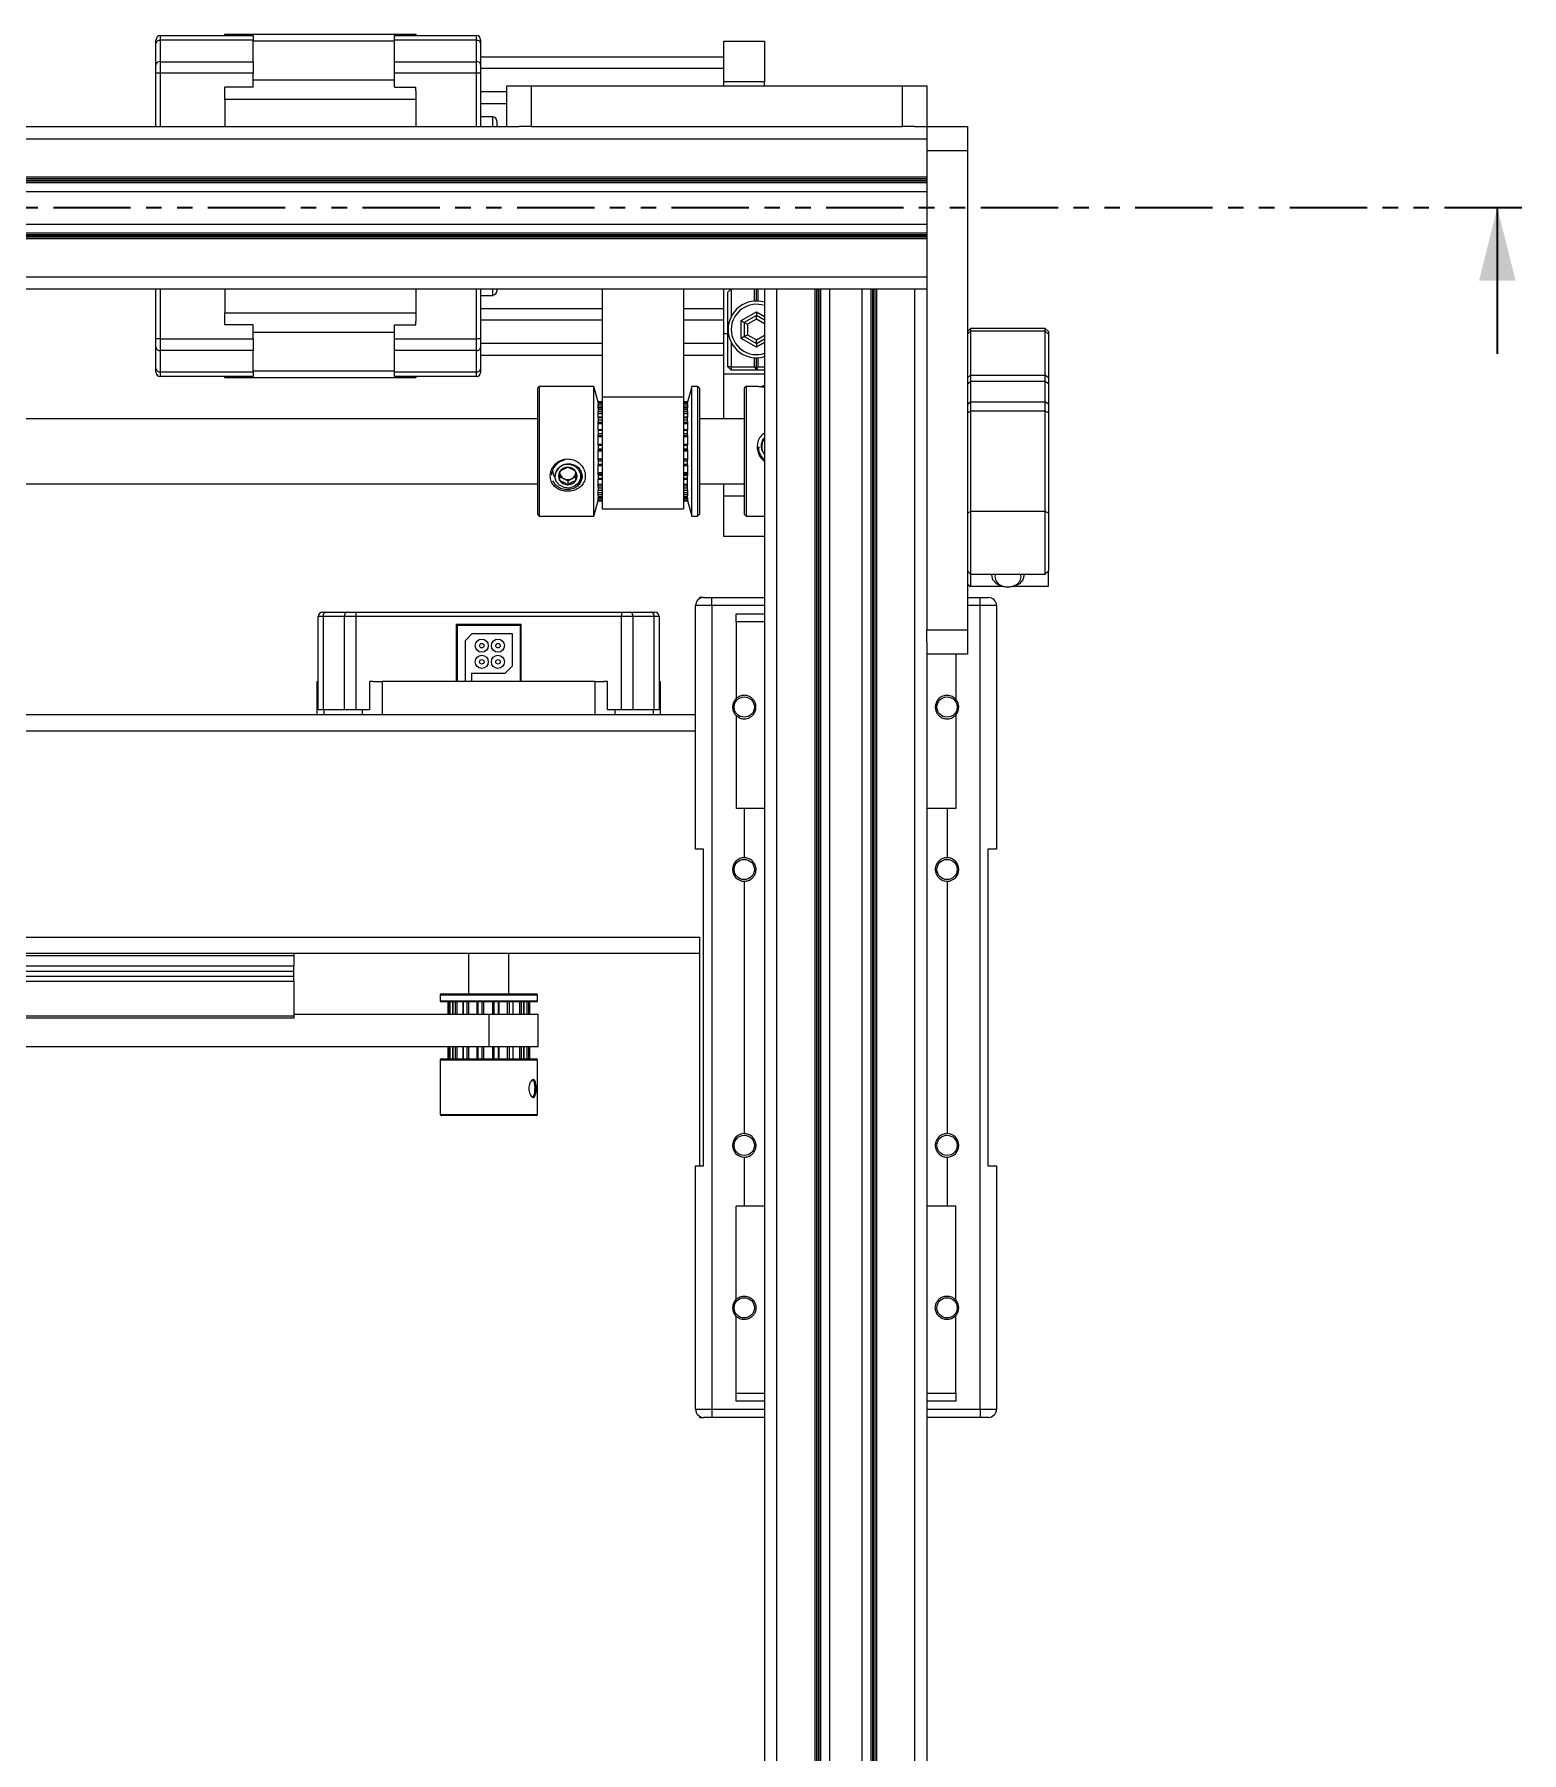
# Model space of a CAD drawing. Header units: millimetres. Extents: x -300 to 1184, y 5 to 1469.
# Drawn here: x 439.7 to 561.9, y 949.7 to 1090.8 of the extents above; entities that cross this region are included whole.
import ezdxf

# ---------------------------------------------------------------- set-up
doc = ezdxf.new("R2010")
doc.units = ezdxf.units.MM
doc.linetypes.add('PHANTOM', pattern=[12.7, 6.35, -1.27, 1.27, -1.27, 1.27, -1.27])

msp = doc.modelspace()

# ---------------------------------------------------------------- linework, layer by layer
at = {"color": 7, "linetype": 'Continuous', "lineweight": 25}
for p, q in [((455.39, 1090.85), (471.06, 1090.85)), ((455.39, 1090.75), (455.39, 1090.85)), ((471.06, 1090.85), (471.06, 1090.75)), ((449.72, 1090.12), (449.72, 1090.41)), ((449.72, 1088.37), (449.72, 1090.12)), ((450.06, 1090.75), (450.06, 1090.36)), ((450.06, 1090.75), (457.72, 1090.75)), ((450.06, 1090.36), (450.06, 1088.6)), ((457.72, 1090.36), (450.06, 1090.36)), ((457.72, 1090.75), (457.72, 1090.36)), ((457.72, 1088.6), (457.72, 1090.36)), ((469.32, 1090.75), (476.06, 1090.75)), ((469.32, 1090.36), (469.32, 1090.75)), ((476.06, 1090.36), (469.32, 1090.36)), ((469.32, 1088.6), (469.32, 1090.36)), ((476.06, 1090.36), (476.06, 1090.75)), ((476.06, 1088.6), (476.06, 1090.36)), ((476.39, 1090.41), (476.39, 1090.12)), ((476.39, 1090.12), (476.39, 1088.37)), ((496.39, 1090.28), (499.72, 1090.28)), ((496.39, 1086.94), (496.39, 1090.28)), ((499.72, 1090.28), (499.72, 1086.94)), ((449.72, 1087.66), (449.72, 1088.37)), ((450.06, 1088.6), (450.06, 1087.66)), ((450.06, 1088.6), (457.72, 1088.6)), ((457.72, 1088.6), (457.72, 1087.66)), ((469.32, 1088.6), (476.06, 1088.6)), ((469.32, 1087.66), (469.32, 1088.6)), ((476.06, 1087.66), (476.06, 1088.6)), ((476.39, 1089), (496.39, 1089)), ((476.39, 1088.37), (476.39, 1087.66)), ((476.39, 1088.08), (496.39, 1088.08)), ((450.06, 1087.66), (449.72, 1087.66)), ((449.72, 1083.28), (449.72, 1087.66)), ((457.72, 1087.66), (450.06, 1087.66)), ((457.72, 1086.51), (457.72, 1087.66)), ((476.06, 1087.66), (469.32, 1087.66)), ((469.32, 1086.51), (469.32, 1087.66)), ((476.39, 1087.66), (476.06, 1087.66)), ((476.39, 1087.66), (476.39, 1083.28)), ((499.72, 1086.94), (496.39, 1086.94)), ((496.39, 1086.61), (496.39, 1086.94)), ((499.72, 1086.61), (499.72, 1086.94)), ((457.72, 1086.51), (455.39, 1086.51)), ((455.39, 1086.22), (455.39, 1086.51)), ((455.39, 1085.5), (455.39, 1086.22)), ((471.06, 1085.5), (455.39, 1085.5)), ((455.39, 1085.5), (455.39, 1083.28)), ((469.32, 1086.51), (471.06, 1086.51)), ((471.06, 1086.22), (471.06, 1086.51)), ((471.06, 1086.22), (471.06, 1085.5)), ((471.06, 1085.5), (471.06, 1083.28)), ((476.39, 1086.15), (478.55, 1086.15)), ((478.55, 1083.28), (478.55, 1086.61)), ((478.55, 1086.61), (480.55, 1086.61)), ((480.55, 1086.61), (480.55, 1083.28)), ((480.55, 1086.61), (511.06, 1086.61)), ((511.06, 1083.28), (511.06, 1086.61)), ((511.06, 1086.61), (513.06, 1086.61)), ((513.06, 1086.61), (513.06, 1083.28)), ((476.39, 1085.16), (478.55, 1085.16)), ((477.39, 1084.08), (476.39, 1084.08)), ((242.56, 1083.28), (479.55, 1083.28)), ((477.72, 1083.75), (477.72, 1083.28)), ((480.55, 1083.28), (479.55, 1083.28)), ((480.55, 1083.28), (511.06, 1083.28)), ((512.06, 1083.28), (511.06, 1083.28)), ((512.06, 1083.28), (513.06, 1083.28)), ((513.06, 1083.28), (516.39, 1083.28)), ((513.06, 1083.28), (513.06, 1082.28)), ((516.39, 1083.28), (516.39, 1081.28)), ((209.06, 1082.28), (513.06, 1082.28)), ((513.06, 1082.28), (513.06, 1079.14)), ((513.06, 1081.28), (513.06, 1041.94)), ((516.39, 1081.28), (513.06, 1081.28)), ((516.39, 1081.28), (516.39, 1041.94)), ((209.06, 1079.14), (513.06, 1079.14)), ((209.06, 1079.01), (513.06, 1079.01)), ((209.06, 1078.88), (513.06, 1078.88)), ((209.06, 1078.81), (513.06, 1078.81)), ((209.06, 1078.68), (513.06, 1078.68)), ((209.06, 1077.95), (513.06, 1077.95)), ((209.06, 1075.27), (513.06, 1075.27)), ((209.06, 1074.54), (513.06, 1074.54)), ((209.06, 1074.41), (513.06, 1074.41)), ((209.06, 1074.34), (513.06, 1074.34)), ((209.06, 1074.21), (513.06, 1074.21)), ((209.06, 1074.08), (513.06, 1074.08)), ((513.06, 1074.08), (513.06, 1070.94)), ((209.06, 1070.94), (513.06, 1070.94)), ((222.39, 1069.94), (499.72, 1069.94)), ((449.72, 1065.83), (449.72, 1069.94)), ((455.39, 1069.94), (455.39, 1067.99)), ((471.06, 1069.94), (471.06, 1067.99)), ((476.39, 1069.94), (476.39, 1065.83)), ((477.72, 1069.94), (477.72, 1069.75)), ((486.39, 1069.94), (486.39, 1061.07)), ((493.06, 1069.94), (493.06, 1061.07)), ((496.39, 1066.28), (496.39, 1069.94)), ((496.99, 1069.94), (496.72, 1069.68)), ((496.72, 1063.54), (496.72, 1069.68)), ((496.99, 1069.94), (496.99, 1067.69)), ((498.9, 1068.94), (498.9, 1069.94)), ((499.06, 1068.94), (499.06, 1069.94)), ((499.21, 1068.94), (499.21, 1069.94)), ((499.72, 1069.94), (499.72, 825.28)), ((499.72, 1069.94), (500.72, 1069.94)), ((500.72, 1069.94), (500.72, 825.28)), ((500.72, 1069.94), (503.86, 1069.94)), ((503.86, 1069.94), (503.86, 825.28)), ((503.86, 1069.94), (503.99, 1069.94)), ((503.99, 1069.94), (503.99, 825.28)), ((503.99, 1069.94), (504.12, 1069.94)), ((504.12, 1069.94), (504.12, 825.28)), ((504.12, 1069.94), (504.19, 1069.94)), ((504.19, 1069.94), (504.19, 825.28)), ((504.19, 1069.94), (504.32, 1069.94)), ((504.32, 1069.94), (508.46, 1069.94)), ((504.32, 1069.94), (504.32, 825.28)), ((505.05, 1069.94), (505.05, 825.28)), ((507.73, 1069.94), (507.73, 825.28)), ((508.46, 1069.94), (508.46, 825.28)), ((508.46, 1069.94), (508.59, 1069.94)), ((508.59, 1069.94), (508.59, 825.28)), ((508.59, 1069.94), (508.66, 1069.94)), ((508.66, 1069.94), (508.66, 825.28)), ((508.66, 1069.94), (508.79, 1069.94)), ((508.79, 1069.94), (508.79, 825.28)), ((508.79, 1069.94), (508.92, 1069.94)), ((508.92, 1069.94), (508.92, 825.28)), ((508.92, 1069.94), (512.06, 1069.94)), ((512.06, 1069.94), (512.06, 825.28)), ((512.06, 1069.94), (513.06, 1069.94)), ((476.39, 1069.41), (477.39, 1069.41)), ((476.39, 1068.34), (486.39, 1068.34)), ((493.06, 1068.34), (496.39, 1068.34)), ((455.39, 1067.99), (471.06, 1067.99)), ((455.39, 1067.27), (455.39, 1067.99)), ((455.39, 1066.99), (455.39, 1067.27)), ((457.72, 1066.99), (455.39, 1066.99)), ((457.72, 1065.83), (457.72, 1066.99)), ((469.32, 1065.83), (469.32, 1066.99)), ((469.32, 1066.99), (471.06, 1066.99)), ((471.06, 1067.99), (471.06, 1067.27)), ((471.06, 1066.99), (471.06, 1067.27)), ((476.39, 1067.41), (486.39, 1067.41)), ((493.06, 1067.41), (496.39, 1067.41)), ((497.8, 1067.34), (499.06, 1068.06)), ((497.8, 1065.88), (497.8, 1067.34)), ((497.8, 1067.34), (498.06, 1067.19)), ((499.06, 1067.76), (498.06, 1067.19)), ((498.06, 1067.19), (498.06, 1066.03)), ((498.06, 1067.19), (498.32, 1067.04)), ((499.06, 1067.46), (498.32, 1067.04)), ((498.32, 1067.04), (498.32, 1066.18)), ((499.06, 1068.06), (499.72, 1067.68)), ((499.06, 1068.06), (499.06, 1067.76)), ((499.72, 1067.38), (499.06, 1067.76)), ((499.06, 1067.46), (499.06, 1067.76)), ((499.72, 1067.08), (499.06, 1067.46)), ((450.06, 1065.83), (449.72, 1065.83)), ((449.72, 1065.13), (449.72, 1065.83)), ((450.06, 1065.83), (457.72, 1065.83)), ((450.06, 1065.83), (450.06, 1064.89)), ((457.72, 1065.83), (457.72, 1064.89)), ((469.32, 1065.83), (476.06, 1065.83)), ((469.32, 1064.89), (469.32, 1065.83)), ((476.39, 1065.83), (476.06, 1065.83)), ((476.06, 1064.89), (476.06, 1065.83)), ((476.39, 1065.83), (476.39, 1065.13)), ((476.39, 1065.49), (486.39, 1065.49)), ((493.06, 1065.49), (496.39, 1065.49)), ((496.39, 1066.28), (496.72, 1066.28)), ((496.39, 1062.94), (496.39, 1066.28)), ((496.99, 1065.53), (496.99, 1063.54)), ((498.06, 1066.03), (497.8, 1065.88)), ((499.06, 1065.16), (497.8, 1065.88)), ((498.06, 1066.03), (498.32, 1066.18)), ((498.06, 1066.03), (499.06, 1065.46)), ((498.32, 1066.18), (499.06, 1065.76)), ((499.06, 1065.76), (499.72, 1066.14)), ((499.06, 1065.46), (499.72, 1065.84)), ((499.06, 1065.46), (499.06, 1065.76)), ((499.72, 1065.54), (499.06, 1065.16)), ((499.06, 1065.46), (499.06, 1065.16)), ((516.66, 1066.7), (516.39, 1066.43)), ((516.39, 1066.22), (516.66, 1066.47)), ((522.79, 1066.7), (516.66, 1066.7)), ((516.66, 1066.7), (516.66, 1066.47)), ((516.66, 1066.47), (516.66, 1062.87)), ((522.79, 1066.47), (516.66, 1066.47)), ((523.06, 1066.43), (522.79, 1066.7)), ((522.79, 1066.47), (522.79, 1066.7)), ((522.79, 1062.87), (522.79, 1066.47)), ((523.06, 1066.22), (522.79, 1066.47)), ((523.06, 1066.43), (523.06, 1066.22)), ((523.06, 1066.22), (523.06, 1062.63)), ((449.72, 1063.37), (449.72, 1065.13)), ((457.72, 1064.89), (450.06, 1064.89)), ((450.06, 1064.89), (450.06, 1063.14)), ((457.72, 1063.14), (457.72, 1064.89)), ((476.06, 1064.89), (469.32, 1064.89)), ((469.32, 1063.14), (469.32, 1064.89)), ((476.06, 1063.14), (476.06, 1064.89)), ((476.39, 1065.13), (476.39, 1063.37)), ((476.39, 1064.49), (486.39, 1064.49)), ((493.06, 1064.49), (496.39, 1064.49)), ((498.9, 1063.54), (498.9, 1064.28)), ((499.06, 1063.28), (499.06, 1064.28)), ((499.21, 1063.54), (499.21, 1064.28)), ((449.72, 1063.08), (449.72, 1063.37)), ((450.06, 1063.14), (457.72, 1063.14)), ((450.06, 1063.14), (450.06, 1062.75)), ((457.72, 1062.75), (450.06, 1062.75)), ((455.39, 1062.65), (455.39, 1062.75)), ((471.06, 1062.65), (455.39, 1062.65)), ((457.72, 1063.14), (457.72, 1062.75)), ((469.32, 1063.14), (476.06, 1063.14)), ((469.32, 1062.75), (469.32, 1063.14)), ((476.06, 1062.75), (469.32, 1062.75)), ((471.06, 1062.75), (471.06, 1062.65)), ((476.06, 1062.75), (476.06, 1063.14)), ((476.39, 1063.37), (476.39, 1063.08)), ((499.72, 1062.94), (496.39, 1062.94)), ((496.39, 1059.28), (496.39, 1062.94)), ((496.72, 1063.54), (496.99, 1063.28)), ((496.99, 1063.54), (496.72, 1063.54)), ((496.99, 1063.54), (496.99, 1063.28)), ((496.99, 1063.54), (498.9, 1063.54)), ((499.06, 1063.28), (496.99, 1063.28)), ((498.9, 1063.54), (499.06, 1063.28)), ((499.06, 1063.28), (499.21, 1063.54)), ((499.72, 1063.28), (499.06, 1063.28)), ((499.21, 1063.54), (499.72, 1063.54)), ((516.39, 1062.63), (516.66, 1062.87)), ((516.66, 1062.87), (516.66, 1062.35)), ((516.66, 1062.87), (522.79, 1062.87)), ((522.79, 1062.35), (522.79, 1062.87)), ((523.06, 1062.63), (522.79, 1062.87)), ((523.06, 1062.63), (523.06, 1062.15)), ((481.22, 1061.94), (481.06, 1061.78)), ((481.06, 1061.78), (481.06, 1061.39)), ((481.06, 1061.39), (481.06, 1051.44)), ((485.71, 1061.94), (481.22, 1061.94)), ((481.22, 1061.94), (481.22, 1051.28)), ((486.06, 1060.65), (485.71, 1061.94)), ((485.71, 1051.28), (485.71, 1061.94)), ((493.74, 1061.94), (493.39, 1060.65)), ((494.22, 1061.94), (493.74, 1061.94)), ((493.74, 1051.28), (493.74, 1061.94)), ((494.39, 1061.78), (494.22, 1061.94)), ((494.22, 1061.94), (494.22, 1051.28)), ((494.39, 1061.78), (494.39, 1051.44)), ((498.22, 1061.94), (498.06, 1061.78)), ((498.06, 1061.78), (498.06, 1051.44)), ((499.17, 1061.94), (498.22, 1061.94)), ((498.22, 1061.94), (498.22, 1051.29)), ((516.39, 1062.15), (516.66, 1062.35)), ((516.66, 1062.35), (516.66, 1060.67)), ((522.79, 1062.35), (516.66, 1062.35)), ((522.79, 1060.67), (522.79, 1062.35)), ((523.06, 1062.15), (522.79, 1062.35)), ((523.06, 1062.15), (523.06, 1060.47)), ((486.39, 1060.68), (486.06, 1060.68)), ((486.06, 1060.68), (486.06, 1060.65)), ((486.06, 1060.61), (486.06, 1060.65)), ((486.39, 1060.61), (486.06, 1060.61)), ((486.06, 1060.61), (486.06, 1060.6)), ((486.06, 1060.6), (486.06, 1060.54)), ((486.06, 1060.54), (486.06, 1060.49)), ((486.06, 1060.17), (486.06, 1060.49)), ((486.39, 1060.17), (486.06, 1060.17)), ((486.06, 1060.16), (486.06, 1060.17)), ((486.06, 1060.16), (486.06, 1060.01)), ((486.06, 1060.01), (486.06, 1059.94)), ((486.06, 1059.4), (486.06, 1059.94)), ((486.39, 1061.07), (486.39, 1051.87)), ((486.39, 1061.07), (493.06, 1061.07)), ((493.06, 1061.07), (493.06, 1051.87)), ((493.39, 1060.68), (493.06, 1060.68)), ((493.39, 1060.61), (493.06, 1060.61)), ((493.39, 1060.17), (493.06, 1060.17)), ((493.39, 1060.65), (493.39, 1060.68)), ((493.39, 1060.65), (493.39, 1060.61)), ((493.39, 1060.6), (493.39, 1060.61)), ((493.39, 1060.54), (493.39, 1060.6)), ((493.39, 1060.49), (493.39, 1060.54)), ((493.39, 1060.49), (493.39, 1060.17)), ((493.39, 1060.16), (493.39, 1060.17)), ((493.39, 1060.01), (493.39, 1060.16)), ((493.39, 1059.94), (493.39, 1060.01)), ((493.39, 1059.94), (493.39, 1059.4)), ((516.39, 1060.47), (516.66, 1060.67)), ((516.39, 1059.76), (516.66, 1059.9)), ((516.66, 1060.67), (516.66, 1059.9)), ((516.66, 1060.67), (522.79, 1060.67)), ((516.66, 1059.9), (516.66, 1051.67)), ((522.79, 1059.9), (516.66, 1059.9)), ((522.79, 1059.9), (522.79, 1060.67)), ((523.06, 1060.47), (522.79, 1060.67)), ((522.79, 1051.67), (522.79, 1059.9)), ((523.06, 1059.76), (522.79, 1059.9)), ((523.06, 1060.47), (523.06, 1059.76)), ((481.06, 1059.28), (224.06, 1059.28)), ((486.39, 1059.4), (486.06, 1059.4)), ((486.06, 1059.4), (486.06, 1059.36)), ((486.06, 1059.36), (486.06, 1059.15)), ((486.06, 1059.15), (486.06, 1059.07)), ((486.06, 1058.35), (486.06, 1059.07)), ((493.39, 1059.4), (493.06, 1059.4)), ((493.39, 1059.36), (493.39, 1059.4)), ((493.39, 1059.15), (493.39, 1059.36)), ((493.39, 1059.07), (493.39, 1059.15)), ((493.39, 1059.07), (493.39, 1058.35)), ((498.06, 1059.28), (494.39, 1059.28)), ((523.06, 1059.76), (523.06, 1051.52)), ((486.39, 1058.36), (486.06, 1058.36)), ((486.06, 1058.35), (486.06, 1058.3)), ((486.06, 1058.3), (486.06, 1058.04)), ((486.06, 1058.04), (486.06, 1057.96)), ((486.06, 1057.14), (486.06, 1057.96)), ((486.39, 1057.16), (486.06, 1057.16)), ((486.06, 1057.14), (486.06, 1057.07)), ((486.06, 1057.07), (486.06, 1056.79)), ((493.39, 1058.36), (493.06, 1058.36)), ((493.39, 1057.16), (493.06, 1057.16)), ((493.39, 1058.3), (493.39, 1058.35)), ((493.39, 1058.04), (493.39, 1058.3)), ((493.39, 1057.96), (493.39, 1058.04)), ((493.39, 1057.96), (493.39, 1057.14)), ((493.39, 1057.07), (493.39, 1057.14)), ((493.39, 1056.79), (493.39, 1057.07)), ((486.06, 1056.79), (486.06, 1056.72)), ((486.06, 1055.88), (486.06, 1056.72)), ((486.06, 1055.88), (486.06, 1055.8)), ((486.06, 1055.8), (486.06, 1055.53)), ((493.39, 1056.72), (493.39, 1056.79)), ((493.39, 1056.72), (493.39, 1055.88)), ((493.39, 1055.8), (493.39, 1055.88)), ((493.39, 1055.53), (493.39, 1055.8)), ((499.53, 1056.66), (499.68, 1056.42)), ((499.68, 1056.42), (499.72, 1056.36)), ((482.55, 1054.78), (482.49, 1054.52)), ((482.89, 1054.53), (483.22, 1054.36)), ((483.26, 1055.52), (483.01, 1055.38)), ((483.22, 1054.36), (483.56, 1054.18)), ((483.56, 1054.18), (483.89, 1054.36)), ((483.56, 1054.18), (483.56, 1053.86)), ((483.89, 1054.36), (484.22, 1054.53)), ((484.67, 1054.7), (484.61, 1054.37)), ((486.06, 1055.53), (486.06, 1055.46)), ((486.06, 1054.68), (486.06, 1055.46)), ((486.06, 1055.45), (486.39, 1055.45)), ((486.06, 1054.68), (486.06, 1054.61)), ((486.06, 1054.61), (486.06, 1054.37)), ((486.06, 1054.37), (486.06, 1054.32)), ((486.06, 1054.32), (486.39, 1054.32)), ((486.06, 1053.68), (486.06, 1054.32)), ((493.06, 1055.45), (493.39, 1055.45)), ((493.06, 1054.32), (493.39, 1054.32)), ((493.39, 1055.46), (493.39, 1055.53)), ((493.39, 1055.46), (493.39, 1054.68)), ((493.39, 1054.68), (493.39, 1054.61)), ((493.39, 1054.37), (493.39, 1054.61)), ((493.39, 1054.32), (493.39, 1054.37)), ((493.39, 1053.68), (493.39, 1054.32)), ((224.06, 1053.94), (481.06, 1053.94)), ((486.06, 1053.68), (486.06, 1053.61)), ((486.06, 1053.61), (486.06, 1053.42)), ((486.06, 1053.42), (486.06, 1053.4)), ((486.06, 1053.4), (486.39, 1053.4)), ((486.06, 1052.96), (486.06, 1053.4)), ((486.06, 1052.96), (486.06, 1052.9)), ((486.06, 1052.9), (486.06, 1052.8)), ((486.06, 1052.6), (486.06, 1052.8)), ((486.06, 1052.8), (486.06, 1052.79)), ((486.06, 1052.79), (486.39, 1052.79)), ((493.06, 1053.4), (493.39, 1053.4)), ((493.06, 1052.79), (493.39, 1052.79)), ((493.39, 1053.61), (493.39, 1053.68)), ((493.39, 1053.42), (493.39, 1053.61)), ((493.39, 1053.4), (493.39, 1053.42)), ((493.39, 1053.4), (493.39, 1052.96)), ((493.39, 1052.9), (493.39, 1052.96)), ((493.39, 1052.8), (493.39, 1052.9)), ((493.39, 1052.8), (493.39, 1052.6)), ((493.39, 1052.79), (493.39, 1052.8)), ((494.39, 1053.94), (498.06, 1053.94)), ((496.39, 1052.94), (496.39, 1053.94)), ((496.39, 1052.94), (498.06, 1052.94)), ((496.39, 1049.61), (496.39, 1052.94)), ((481.06, 1051.44), (481.22, 1051.28)), ((485.71, 1051.28), (486.06, 1052.57)), ((486.06, 1052.6), (486.06, 1052.56)), ((486.06, 1052.56), (486.06, 1052.54)), ((486.06, 1052.54), (486.39, 1052.54)), ((486.06, 1052.54), (486.06, 1052.54)), ((486.39, 1051.87), (493.06, 1051.87)), ((493.06, 1052.54), (493.39, 1052.54)), ((493.39, 1052.56), (493.39, 1052.6)), ((493.39, 1052.57), (493.74, 1051.28)), ((493.39, 1052.54), (493.39, 1052.56)), ((493.39, 1052.54), (493.39, 1052.54)), ((494.22, 1051.28), (494.39, 1051.44)), ((498.06, 1051.44), (498.22, 1051.28)), ((516.39, 1051.52), (516.66, 1051.67)), ((522.79, 1051.67), (516.66, 1051.67)), ((516.66, 1051.67), (516.66, 1046.52)), ((523.06, 1051.52), (522.79, 1051.67)), ((522.79, 1046.52), (522.79, 1051.67)), ((523.06, 1051.52), (523.06, 1046.79)), ((481.22, 1051.28), (485.71, 1051.28)), ((493.74, 1051.28), (494.22, 1051.28)), ((498.22, 1051.29), (498.22, 1051.28)), ((498.22, 1051.28), (499.72, 1051.28)), ((499.72, 1049.61), (496.39, 1049.61)), ((516.39, 1046.79), (516.66, 1046.52)), ((516.39, 1045.7), (516.66, 1045.54)), ((516.39, 1045.7), (516.66, 1045.5)), ((516.66, 1046.52), (522.79, 1046.52)), ((516.66, 1046.52), (516.66, 1045.54)), ((518.39, 1046.52), (518.39, 1046.46)), ((521.06, 1046.46), (521.06, 1046.52)), ((522.79, 1046.52), (523.06, 1046.79)), ((523.06, 1045.54), (523.06, 1046.79)), ((494.39, 1044.6), (494.39, 1044.51)), ((494.72, 1044.6), (494.39, 1044.6)), ((494.72, 1044.6), (495.39, 1044.6)), ((495.39, 1043.93), (495.39, 1044.6)), ((495.39, 1044.6), (499.72, 1044.6)), ((516.39, 1044.6), (517.45, 1044.6)), ((516.66, 1045.54), (519.12, 1045.54)), ((516.66, 1045.5), (516.66, 1045.54)), ((519.23, 1045.5), (516.66, 1045.5)), ((517.45, 1043.93), (517.45, 1044.6)), ((517.45, 1044.6), (518.12, 1044.6)), ((522.79, 1045.5), (520.22, 1045.5)), ((520.33, 1045.54), (523.06, 1045.54)), ((522.79, 1045.5), (523.06, 1045.54)), ((463.45, 1043.05), (463.06, 1043.05)), ((463.06, 1035.38), (463.06, 1043.05)), ((463.39, 1043.38), (463.68, 1043.38)), ((465.2, 1043.05), (463.45, 1043.05)), ((463.45, 1043.05), (463.45, 1035.38)), ((463.68, 1043.38), (465.44, 1043.38)), ((466.14, 1043.05), (465.2, 1043.05)), ((465.2, 1035.38), (465.2, 1043.05)), ((465.44, 1043.38), (466.14, 1043.38)), ((466.14, 1043.38), (487.97, 1043.38)), ((466.14, 1043.38), (466.14, 1043.05)), ((466.14, 1043.05), (466.14, 1035.38)), ((487.97, 1043.05), (466.14, 1043.05)), ((487.97, 1043.38), (487.97, 1043.05)), ((487.97, 1043.38), (488.68, 1043.38)), ((487.97, 1035.38), (487.97, 1043.05)), ((488.91, 1043.05), (487.97, 1043.05)), ((488.68, 1043.38), (490.43, 1043.38)), ((488.91, 1043.05), (488.91, 1035.38)), ((490.67, 1043.05), (488.91, 1043.05)), ((490.43, 1043.38), (490.72, 1043.38)), ((490.67, 1035.38), (490.67, 1043.05)), ((491.06, 1043.05), (490.67, 1043.05)), ((491.06, 1043.05), (491.06, 1035.38)), ((495.39, 1043.93), (494.06, 1043.93)), ((494.06, 1023.93), (494.06, 1043.93)), ((495.39, 1043.93), (495.39, 977.93)), ((497.39, 1043.26), (499.72, 1043.26)), ((517.45, 977.93), (517.45, 1043.93)), ((518.79, 1043.93), (517.45, 1043.93)), ((518.79, 1043.93), (518.79, 1023.93)), ((474.39, 1042.38), (474.39, 1037.71)), ((479.72, 1042.38), (474.39, 1042.38)), ((474.46, 1042.29), (474.46, 1037.71)), ((479.65, 1042.29), (474.46, 1042.29)), ((475.13, 1041.05), (475.71, 1041.63)), ((475.71, 1041.63), (478.98, 1041.63)), ((478.98, 1041.63), (478.98, 1038.96)), ((479.65, 1042.29), (479.65, 1037.71)), ((479.72, 1037.71), (479.72, 1042.38)), ((497.39, 1042.6), (497.39, 1036.3)), ((513.06, 1041.94), (516.39, 1041.94)), ((513.06, 1040.94), (513.06, 1041.94)), ((516.39, 1041.94), (516.39, 1039.94)), ((475.13, 1041.05), (475.13, 1037.71)), ((513.06, 1040.94), (513.06, 825.28)), ((478.98, 1038.96), (478.4, 1038.38)), ((516.39, 1039.94), (513.06, 1039.94)), ((515.45, 1039.94), (515.45, 1036.23)), ((462.96, 1034.98), (462.96, 1037.71)), ((462.96, 1037.71), (463.06, 1037.71)), ((467.58, 1037.71), (467.3, 1037.71)), ((467.3, 1035.38), (467.3, 1037.71)), ((467.58, 1037.71), (468.3, 1037.71)), ((474.46, 1037.71), (468.3, 1037.71)), ((475.13, 1037.71), (474.46, 1037.71)), ((475.66, 1037.71), (475.13, 1037.71)), ((475.66, 1038.38), (475.66, 1037.71)), ((475.66, 1038.38), (478.4, 1038.38)), ((479.65, 1037.71), (475.66, 1037.71)), ((485.81, 1037.71), (479.65, 1037.71)), ((485.81, 1037.71), (486.53, 1037.71)), ((486.82, 1037.71), (486.53, 1037.71)), ((486.82, 1035.38), (486.82, 1037.71)), ((491.06, 1037.71), (491.16, 1037.71)), ((491.16, 1037.71), (491.16, 1034.98)), ((228.12, 1034.98), (494.06, 1034.98)), ((463.45, 1035.38), (463.06, 1035.38)), ((465.2, 1035.38), (463.45, 1035.38)), ((466.14, 1035.38), (465.2, 1035.38)), ((467.3, 1035.38), (466.14, 1035.38)), ((487.97, 1035.38), (486.82, 1035.38)), ((488.91, 1035.38), (487.97, 1035.38)), ((490.67, 1035.38), (488.91, 1035.38)), ((491.06, 1035.38), (490.67, 1035.38)), ((497.39, 1034.9), (497.39, 1027.26)), ((515.45, 1034.96), (515.45, 1027.26)), ((499.72, 1027.26), (497.39, 1027.26)), ((498.06, 1027.26), (498.06, 1023.23)), ((515.45, 1027.26), (513.06, 1027.26)), ((514.72, 1027.26), (514.72, 1023.23)), ((494.72, 1023.93), (494.06, 1023.93)), ((494.72, 997.93), (494.72, 1023.93)), ((518.79, 1023.93), (518.06, 1023.93)), ((518.06, 1023.93), (518.06, 997.93)), ((498.06, 1021.3), (498.06, 1000.56)), ((514.72, 1021.3), (514.72, 1000.56)), ((227.72, 1016.71), (494.39, 1016.71)), ((494.39, 1016.71), (494.39, 997.93)), ((366.97, 1015.38), (494.39, 1015.38)), ((461.06, 1015.18), (366.97, 1015.18)), ((461.06, 1015.38), (461.06, 1015.18)), ((461.06, 1015.18), (461.06, 1014.35)), ((475.39, 1015.38), (475.39, 1012.05)), ((478.72, 1012.05), (478.72, 1015.38)), ((366.97, 1014.35), (461.06, 1014.35)), ((366.97, 1013.91), (461.06, 1013.91)), ((366.97, 1013.51), (461.06, 1013.51)), ((461.06, 1013.91), (461.06, 1014.35)), ((461.06, 1013.51), (461.06, 1013.91)), ((461.06, 1013.08), (461.06, 1013.51)), ((366.97, 1013.08), (461.06, 1013.08)), ((461.06, 1013.08), (461.06, 1010.25)), ((473.06, 1011.95), (473.06, 1011.48)), ((473.16, 1012.05), (475.5, 1012.05)), ((475.5, 1012.05), (480.96, 1012.05)), ((481.06, 1011.48), (481.06, 1011.95)), ((475.5, 1011.38), (473.16, 1011.38)), ((473.69, 1011.38), (473.69, 1010.38)), ((474.09, 1011.38), (474.09, 1010.38)), ((474.94, 1011.38), (474.94, 1010.38)), ((480.96, 1011.38), (475.5, 1011.38)), ((476.08, 1011.38), (476.08, 1010.38)), ((477.37, 1011.38), (477.37, 1010.38)), ((477.91, 1010.38), (477.91, 1011.38)), ((479.08, 1010.38), (479.08, 1011.38)), ((479.96, 1010.38), (479.96, 1011.38)), ((480.41, 1010.38), (480.41, 1011.38)), ((480.43, 1010.38), (480.43, 1011.38)), ((375.54, 1010.25), (461.06, 1010.25)), ((461.06, 1010.05), (375.54, 1010.05)), ((461.06, 1010.38), (477.06, 1010.38)), ((461.06, 1010.25), (461.06, 1010.05)), ((477.06, 1010.38), (477.06, 1007.71)), ((477.06, 1010.38), (481.12, 1010.38)), ((481.12, 1007.71), (481.12, 1010.38)), ((375.54, 1007.71), (477.06, 1007.71)), ((473.69, 1007.71), (473.69, 1006.71)), ((474.09, 1007.71), (474.09, 1006.71)), ((474.94, 1007.71), (474.94, 1006.71)), ((476.08, 1007.71), (476.08, 1006.71)), ((477.06, 1007.71), (481.12, 1007.71)), ((477.37, 1007.71), (477.37, 1006.71)), ((477.91, 1006.71), (477.91, 1007.71)), ((479.08, 1006.71), (479.08, 1007.71)), ((479.96, 1006.71), (479.96, 1007.71)), ((480.41, 1006.71), (480.41, 1007.71)), ((480.43, 1006.71), (480.43, 1007.71)), ((473.06, 1006.61), (473.06, 1002.15)), ((473.16, 1006.71), (480.96, 1006.71)), ((481.06, 1002.15), (481.06, 1006.61)), ((480.96, 1002.05), (473.16, 1002.05)), ((494.06, 977.93), (494.06, 997.93)), ((494.06, 997.93), (494.72, 997.93)), ((498.06, 998.63), (498.06, 994.6)), ((514.72, 998.63), (514.72, 994.6)), ((518.06, 997.93), (518.79, 997.93)), ((518.79, 997.93), (518.79, 977.93)), ((497.39, 986.96), (497.39, 994.6)), ((499.72, 994.6), (497.39, 994.6)), ((515.45, 994.6), (513.06, 994.6)), ((515.45, 986.9), (515.45, 994.6)), ((497.39, 979.26), (497.39, 985.56)), ((515.45, 979.26), (515.45, 985.63)), ((499.72, 978.6), (497.39, 978.6)), ((515.45, 978.6), (513.06, 978.6)), ((494.06, 977.93), (495.39, 977.93)), ((494.39, 977.35), (494.39, 977.26)), ((494.39, 977.26), (494.72, 977.26)), ((495.39, 977.26), (494.72, 977.26)), ((495.39, 977.93), (495.39, 977.26)), ((499.72, 977.26), (495.39, 977.26)), ((517.45, 977.26), (513.06, 977.26)), ((517.45, 977.93), (518.79, 977.93)), ((517.45, 977.93), (517.45, 977.26)), ((518.12, 977.26), (517.45, 977.26))]:
    msp.add_line(p, q, dxfattribs=at)
at = {"color": 8, "linetype": 'Continuous', "lineweight": 25}
for p, q in [((469.32, 1090.3), (457.72, 1090.3)), ((450.06, 1087.66), (450.06, 1083.28)), ((457.72, 1087.12), (469.32, 1087.12)), ((476.06, 1083.28), (476.06, 1087.66)), ((477.39, 1083.28), (477.39, 1084.08)), ((450.06, 1069.94), (450.06, 1065.83)), ((476.06, 1065.83), (476.06, 1069.94)), ((477.39, 1069.41), (477.39, 1069.94)), ((469.32, 1066.37), (457.72, 1066.37)), ((457.72, 1063.2), (469.32, 1063.2)), ((486.39, 1060.6), (486.06, 1060.6)), ((486.39, 1060.54), (486.06, 1060.54)), ((486.06, 1060.42), (486.39, 1060.42)), ((486.06, 1060.25), (486.39, 1060.25)), ((486.39, 1060.16), (486.06, 1060.16)), ((486.39, 1060.01), (486.06, 1060.01)), ((486.06, 1059.88), (486.39, 1059.88)), ((493.39, 1060.6), (493.06, 1060.6)), ((493.39, 1060.54), (493.06, 1060.54)), ((493.06, 1060.42), (493.39, 1060.42)), ((493.06, 1060.25), (493.39, 1060.25)), ((493.39, 1060.16), (493.06, 1060.16)), ((493.39, 1060.01), (493.06, 1060.01)), ((493.06, 1059.88), (493.39, 1059.88)), ((486.06, 1059.72), (486.39, 1059.72)), ((486.39, 1059.36), (486.06, 1059.36)), ((486.39, 1059.15), (486.06, 1059.15)), ((486.06, 1059.01), (486.39, 1059.01)), ((486.06, 1058.88), (486.39, 1058.88)), ((493.06, 1059.72), (493.39, 1059.72)), ((493.39, 1059.36), (493.06, 1059.36)), ((493.39, 1059.15), (493.06, 1059.15)), ((493.06, 1059.01), (493.39, 1059.01)), ((493.06, 1058.88), (493.39, 1058.88)), ((486.39, 1058.3), (486.06, 1058.3)), ((486.39, 1058.04), (486.06, 1058.04)), ((486.06, 1057.91), (486.39, 1057.91)), ((486.06, 1057.83), (486.39, 1057.83)), ((486.06, 1057.17), (486.39, 1057.17)), ((486.39, 1057.07), (486.06, 1057.07)), ((493.39, 1058.3), (493.06, 1058.3)), ((493.39, 1058.04), (493.06, 1058.04)), ((493.06, 1057.91), (493.39, 1057.91)), ((493.06, 1057.83), (493.39, 1057.83)), ((493.06, 1057.17), (493.39, 1057.17)), ((493.39, 1057.07), (493.06, 1057.07)), ((486.39, 1056.79), (486.06, 1056.79)), ((486.06, 1056.69), (486.39, 1056.69)), ((486.06, 1056.65), (486.39, 1056.65)), ((486.06, 1055.98), (486.39, 1055.98)), ((486.39, 1055.92), (486.06, 1055.92)), ((486.39, 1055.8), (486.06, 1055.8)), ((493.39, 1056.79), (493.06, 1056.79)), ((493.06, 1056.69), (493.39, 1056.69)), ((493.06, 1056.65), (493.39, 1056.65)), ((493.06, 1055.98), (493.39, 1055.98)), ((493.39, 1055.92), (493.06, 1055.92)), ((493.39, 1055.8), (493.06, 1055.8)), ((486.39, 1055.53), (486.06, 1055.53)), ((486.06, 1054.85), (486.39, 1054.85)), ((486.39, 1054.74), (486.06, 1054.74)), ((486.39, 1054.61), (486.06, 1054.61)), ((486.39, 1054.37), (486.06, 1054.37)), ((493.39, 1055.53), (493.06, 1055.53)), ((493.06, 1054.85), (493.39, 1054.85)), ((493.39, 1054.74), (493.06, 1054.74)), ((493.39, 1054.61), (493.06, 1054.61)), ((493.39, 1054.37), (493.06, 1054.37)), ((486.39, 1053.89), (486.06, 1053.89)), ((486.39, 1053.75), (486.06, 1053.75)), ((486.06, 1053.61), (486.39, 1053.61)), ((486.06, 1053.42), (486.39, 1053.42)), ((486.39, 1053.2), (486.06, 1053.2)), ((486.39, 1053.03), (486.06, 1053.03)), ((486.06, 1052.9), (486.39, 1052.9)), ((486.06, 1052.8), (486.39, 1052.8)), ((493.39, 1053.89), (493.06, 1053.89)), ((493.39, 1053.75), (493.06, 1053.75)), ((493.06, 1053.61), (493.39, 1053.61)), ((493.06, 1053.42), (493.39, 1053.42)), ((493.39, 1053.2), (493.06, 1053.2)), ((493.39, 1053.03), (493.06, 1053.03)), ((493.06, 1052.9), (493.39, 1052.9)), ((493.06, 1052.8), (493.39, 1052.8)), ((486.39, 1052.67), (486.06, 1052.67)), ((486.06, 1052.56), (486.39, 1052.56)), ((486.06, 1052.54), (486.39, 1052.54)), ((493.39, 1052.67), (493.06, 1052.67)), ((493.06, 1052.56), (493.39, 1052.56)), ((493.06, 1052.54), (493.39, 1052.54)), ((499.72, 1043.93), (495.39, 1043.93)), ((517.45, 1043.93), (516.39, 1043.93)), ((499.72, 1042.6), (497.39, 1042.6)), ((468.3, 1037.71), (468.3, 1034.98)), ((485.81, 1034.98), (485.81, 1037.71)), ((463.51, 1035.38), (463.51, 1034.98)), ((466.68, 1034.98), (466.68, 1035.38)), ((487.43, 1035.38), (487.43, 1034.98)), ((490.61, 1034.98), (490.61, 1035.38)), ((228.12, 1033.64), (494.06, 1033.64)), ((475.45, 1011.95), (473.06, 1011.95)), ((481.06, 1011.95), (475.45, 1011.95)), ((473.06, 1011.48), (475.45, 1011.48)), ((473.69, 1011.38), (473.69, 1010.38)), ((473.75, 1011.38), (473.75, 1010.38)), ((473.88, 1011.38), (473.88, 1010.38)), ((474.11, 1011.38), (474.11, 1010.38)), ((474.3, 1011.38), (474.3, 1010.38)), ((474.45, 1011.38), (474.45, 1010.38)), ((474.97, 1011.38), (474.97, 1010.38)), ((475.26, 1011.38), (475.26, 1010.38)), ((475.41, 1011.38), (475.41, 1010.38)), ((475.45, 1011.48), (481.06, 1011.48)), ((476.16, 1011.38), (476.16, 1010.38)), ((476.5, 1011.38), (476.5, 1010.38)), ((476.62, 1011.38), (476.62, 1010.38)), ((477.48, 1011.38), (477.48, 1010.38)), ((477.83, 1011.38), (477.83, 1010.38)), ((478.59, 1011.38), (478.59, 1010.38)), ((478.74, 1011.38), (478.74, 1010.38)), ((479.03, 1011.38), (479.03, 1010.38)), ((479.59, 1011.38), (479.59, 1010.38)), ((479.74, 1011.38), (479.74, 1010.38)), ((479.94, 1011.38), (479.94, 1010.38)), ((480.2, 1011.38), (480.2, 1010.38)), ((480.33, 1011.38), (480.33, 1010.38)), ((480.41, 1011.38), (480.41, 1010.38)), ((473.69, 1007.71), (473.69, 1006.71)), ((473.75, 1007.71), (473.75, 1006.71)), ((473.88, 1007.71), (473.88, 1006.71)), ((474.11, 1007.71), (474.11, 1006.71)), ((474.3, 1007.71), (474.3, 1006.71)), ((474.45, 1007.71), (474.45, 1006.71)), ((474.97, 1007.71), (474.97, 1006.71)), ((475.26, 1007.71), (475.26, 1006.71)), ((475.41, 1007.71), (475.41, 1006.71)), ((476.16, 1007.71), (476.16, 1006.71)), ((476.5, 1007.71), (476.5, 1006.71)), ((476.62, 1007.71), (476.62, 1006.71)), ((477.48, 1007.71), (477.48, 1006.71)), ((477.83, 1007.71), (477.83, 1006.71)), ((478.59, 1007.71), (478.59, 1006.71)), ((478.74, 1007.71), (478.74, 1006.71)), ((479.03, 1007.71), (479.03, 1006.71)), ((479.59, 1007.71), (479.59, 1006.71)), ((479.74, 1007.71), (479.74, 1006.71)), ((479.94, 1007.71), (479.94, 1006.71)), ((480.2, 1007.71), (480.2, 1006.71)), ((480.33, 1007.71), (480.33, 1006.71)), ((480.41, 1007.71), (480.41, 1006.71)), ((481.06, 1006.61), (473.06, 1006.61)), ((473.06, 1002.15), (481.06, 1002.15)), ((497.39, 979.26), (499.72, 979.26)), ((513.06, 979.26), (515.45, 979.26)), ((495.39, 977.93), (499.72, 977.93)), ((513.06, 977.93), (517.45, 977.93))]:
    msp.add_line(p, q, dxfattribs=at)
at = {"color": 7, "linetype": 'PHANTOM', "lineweight": 35}
msp.add_line((561.94, 1076.61), (393.05, 1076.61), dxfattribs=at)
at = {"color": 7, "linetype": 'Continuous', "lineweight": 35}
msp.add_line((559.94, 1064.61), (559.94, 1076.61), dxfattribs=at)
at = {"color": 7, "linetype": 'Continuous', "lineweight": 25, "flags": 128}
for points in [[(499.72, 1061.98), (499.61, 1061.97), (499.5, 1061.94)], [(483.26, 1055.52), (483.69, 1055.55), (484.1, 1055.42), (484.42, 1055.15), (484.6, 1054.78), (484.6, 1054.37), (484.43, 1054), (484.11, 1053.73), (483.7, 1053.59), (483.26, 1053.62), (482.88, 1053.81), (482.61, 1054.13), (482.49, 1054.52)], [(483.34, 1051.28), (483.77, 1051.28), (483.77, 1051.28)], [(521.05, 1046.52), (521.06, 1046.46), (520.96, 1046.06), (520.67, 1045.73), (520.23, 1045.5), (519.72, 1045.42), (519.21, 1045.5), (518.78, 1045.73), (518.49, 1046.06), (518.39, 1046.46), (518.39, 1046.52)], [(518.69, 1046.52), (518.65, 1046.29), (518.73, 1045.97), (518.96, 1045.7), (519.31, 1045.52), (519.72, 1045.46), (520.13, 1045.52), (520.48, 1045.7), (520.72, 1045.97), (520.8, 1046.29), (520.75, 1046.52)]]:
    msp.add_lwpolyline(points, dxfattribs=at)
at = {"color": 7, "linetype": 'Continuous', "lineweight": 25}
for centre, radius in [((476.49, 1040.64), 0.538), ((476.49, 1040.64), 0.186), ((477.82, 1040.64), 0.538), ((477.82, 1040.64), 0.186), ((476.49, 1039.31), 0.538), ((476.49, 1039.31), 0.186), ((477.82, 1039.31), 0.538), ((477.82, 1039.31), 0.186), ((498.06, 1035.6), 0.833), ((514.72, 1035.6), 0.833), ((498.06, 1022.26), 0.833), ((514.72, 1022.26), 0.833), ((498.06, 999.6), 0.833), ((514.72, 999.6), 0.833), ((498.06, 986.26), 0.833), ((514.72, 986.26), 0.833)]:
    msp.add_circle(centre, radius, dxfattribs=at)
for centre, radius, start, end in [((450.06, 1090.41), 0.333, 90, 180), ((450.02, 1090.06), 0.298, 81.9529, 168.5798), ((476.06, 1090.41), 0.333, 0, 90), ((476.1, 1090.06), 0.298, 11.4218, 98.0455), ((450.02, 1088.31), 0.298, 81.9416, 168.582), ((476.1, 1088.31), 0.298, 11.4196, 98.0568), ((477.39, 1083.75), 0.333, 0, 90), ((477.39, 1069.75), 0.333, 270, 0), ((499.06, 1066.61), 2.33, 73.3985, 180), ((499.06, 1066.61), 2.33, 180, 286.6015), ((450.02, 1065.18), 0.298, 191.4251, 278.0421), ((476.1, 1065.18), 0.298, 261.9595, 348.5733), ((450.02, 1063.43), 0.298, 191.418, 278.0584), ((450.06, 1063.08), 0.333, 180, 270), ((476.1, 1063.43), 0.298, 261.9432, 348.5804), ((476.06, 1063.08), 0.333, 270, 0), ((500.55, 1056.96), 1.06, 141.3019, 196.4459), ((483.37, 1054.64), 1.15, 156.937, 179.9471), ((483.48, 1054.54), 0.958, 119.3617, 166.0061), ((483.45, 1054.57), 0.666, 147.7197, 212.2803), ((483.55, 1054.5), 0.783, 89.2221, 146.9509), ((483.5, 1054.9), 0.61, 180.9331, 243.0493), ((483.55, 1054.64), 0.783, 213.0527, 270.7743), ((483.56, 1054.99), 0.713, 242.1379, 297.8621), ((483.57, 1054.5), 0.783, 33.0491, 90.7779), ((483.57, 1054.64), 0.783, 269.2257, 326.9473), ((483.61, 1054.9), 0.61, 296.9507, 359.0669), ((483.66, 1054.57), 0.666, 327.7197, 32.2803), ((494.72, 1043.93), 0.667, 90, 180), ((518.12, 1043.93), 0.667, 0, 90), ((463.39, 1043.05), 0.333, 90, 180), ((463.74, 1043.09), 0.298, 101.4287, 188.0464), ((465.49, 1043.09), 0.298, 101.4252, 188.0453), ((488.62, 1043.09), 0.298, 351.9512, 78.5738), ((490.37, 1043.09), 0.298, 351.9547, 78.5748), ((490.72, 1043.05), 0.333, 0, 90), ((498.06, 1035.6), 0.967, 133.6028, 226.3972), ((514.72, 1035.6), 0.967, 319.0983, 40.9017), ((498.06, 1022.26), 0.967, 90, 270), ((514.72, 1022.26), 0.967, 270, 90), ((473.16, 1011.95), 0.1, 90, 180), ((480.96, 1011.95), 0.1, 0, 90), ((473.16, 1011.48), 0.1, 180, 270), ((480.96, 1011.48), 0.1, 270, 0), ((473.16, 1006.61), 0.1, 90, 180), ((480.96, 1006.61), 0.1, 0, 90), ((473.16, 1002.15), 0.1, 180, 270), ((480.96, 1002.15), 0.1, 270, 0), ((498.06, 999.6), 0.967, 90, 270), ((514.72, 999.6), 0.967, 270, 90), ((498.06, 986.26), 0.967, 133.6028, 226.3972), ((514.72, 986.26), 0.967, 319.0983, 40.9017), ((494.72, 977.93), 0.667, 180, 270), ((518.12, 977.93), 0.667, 270, 0)]:
    msp.add_arc(centre, radius, start, end, dxfattribs=at)
at = {"color": 8, "linetype": 'Continuous', "lineweight": 25}
for start, end in [(71.1809, 180), (180, 288.8191)]:
    msp.add_arc((499.06, 1066.61), 2.07, start, end, dxfattribs=at)
at = {"color": 7, "linetype": 'Continuous', "lineweight": 25}
for points, knots in [([(499.17, 1061.94), (499.18, 1061.94), (499.2, 1061.95), (499.38, 1061.92), (499.61, 1061.89), (499.72, 1061.88)], [0, 0, 0, 0, 0.096511, 0.561004, 1, 1, 1, 1]), ([(499.72, 1058.12), (499.6, 1058.02), (499.36, 1057.82), (499.15, 1057.4), (499.13, 1057.1), (499.11, 1056.96)], [0, 0, 0, 0, 0.344521, 0.696253, 1, 1, 1, 1]), ([(499.53, 1056.66), (499.5, 1056.78), (499.45, 1057.01), (499.52, 1057.37), (499.62, 1057.61), (499.72, 1057.7), (499.72, 1057.71)], [0, 0, 0, 0, 0.317197, 0.63623, 0.971734, 1, 1, 1, 1]), ([(482.11, 1054.57), (482.13, 1054.43), (482.16, 1054.15), (482.38, 1053.78), (482.73, 1053.5), (483.18, 1053.34), (483.67, 1053.3), (484.14, 1053.4), (484.56, 1053.62), (484.85, 1053.95), (485.01, 1054.36), (485, 1054.81), (484.84, 1055.25), (484.55, 1055.62), (484.14, 1055.88), (483.66, 1056), (483.17, 1055.95), (482.72, 1055.74), (482.37, 1055.4), (482.15, 1054.99), (482.13, 1054.71), (482.11, 1054.57)], [0, 0, 0, 0, 0.05042, 0.10248, 0.155244, 0.209124, 0.262769, 0.314982, 0.36781, 0.422842, 0.474287, 0.528607, 0.579983, 0.632026, 0.685421, 0.738949, 0.793413, 0.844063, 0.900535, 0.952855, 1, 1, 1, 1]), ([(483.26, 1055.85), (483.18, 1055.84), (482.95, 1055.79), (482.63, 1055.57), (482.41, 1055.3), (482.33, 1055.13), (482.32, 1055.09)], [0, 0, 0, 0, 0.193152, 0.541906, 0.890796, 1, 1, 1, 1]), ([(483.26, 1055.52), (483.37, 1055.54), (483.6, 1055.6), (483.97, 1055.55), (484.3, 1055.39), (484.56, 1055.14), (484.71, 1054.82), (484.75, 1054.46), (484.65, 1054.11), (484.43, 1053.8), (484.11, 1053.57), (483.71, 1053.45), (483.28, 1053.45), (482.87, 1053.59), (482.53, 1053.83), (482.39, 1054.06), (482.33, 1054.17)], [0, 0, 0, 0, 0.064156, 0.128688, 0.196551, 0.264403, 0.332176, 0.403608, 0.475168, 0.546679, 0.621176, 0.696446, 0.771683, 0.849262, 0.928243, 1, 1, 1, 1]), ([(499.11, 1056.96), (499.13, 1056.81), (499.16, 1056.49), (499.38, 1056.07), (499.61, 1055.88), (499.72, 1055.79)], [0, 0, 0, 0, 0.343423, 0.686428, 1, 1, 1, 1]), ([(499.24, 1056.94), (499.23, 1056.91), (499.21, 1056.73), (499.33, 1056.4), (499.5, 1056.09), (499.68, 1055.97), (499.72, 1055.93)], [0, 0, 0, 0, 0.0880153, 0.469843, 0.8517269, 1, 1, 1, 1]), ([(499.72, 1056.37), (499.67, 1056.45), (499.56, 1056.63), (499.51, 1056.84), (499.53, 1056.96), (499.53, 1056.96)], [0, 0, 0, 0, 0.447197, 0.996589, 1, 1, 1, 1]), ([(482.49, 1054.52), (482.46, 1054.57), (482.4, 1054.69), (482.34, 1054.88), (482.32, 1055.02), (482.32, 1055.09)], [0, 0, 0, 0, 0.30969, 0.649192, 1, 1, 1, 1]), ([(482.55, 1054.78), (482.59, 1054.88), (482.66, 1055.09), (482.9, 1055.34), (483.1, 1055.48), (483.22, 1055.5), (483.23, 1055.5)], [0, 0, 0, 0, 0.3294109, 0.658768, 0.9881237, 1, 1, 1, 1]), ([(483.56, 1055.28), (483.43, 1055.23), (483.21, 1055.14), (482.99, 1054.99), (482.89, 1054.93)], [0, 0, 0, 0, 0.548267, 1, 1, 1, 1]), ([(482.89, 1054.93), (482.89, 1054.81), (482.89, 1054.6), (482.89, 1054.34), (482.89, 1054.22)], [0, 0, 0, 0, 0.548222, 1, 1, 1, 1]), ([(482.89, 1054.22), (483.01, 1054.16), (483.24, 1054.07), (483.46, 1053.93), (483.56, 1053.86)], [0, 0, 0, 0, 0.548245, 1, 1, 1, 1]), ([(484.22, 1054.93), (484.1, 1055.01), (483.88, 1055.15), (483.66, 1055.24), (483.56, 1055.28)], [0, 0, 0, 0, 0.548248, 1, 1, 1, 1]), ([(483.56, 1053.86), (483.68, 1053.94), (483.9, 1054.09), (484.12, 1054.18), (484.22, 1054.22)], [0, 0, 0, 0, 0.54827, 1, 1, 1, 1]), ([(484.22, 1054.22), (484.22, 1054.36), (484.22, 1054.63), (484.22, 1054.83), (484.22, 1054.93)], [0, 0, 0, 0, 0.548272, 1, 1, 1, 1]), ([(497.39, 1042.6), (497.39, 1042.66), (497.39, 1042.78), (497.39, 1042.96), (497.39, 1043.12), (497.39, 1043.24), (497.39, 1043.26), (497.39, 1043.26)], [0, 0, 0, 0, 0.1445932, 0.2885981, 0.4843969, 0.7495622, 1, 1, 1, 1]), ([(497.39, 1034.9), (497.5, 1034.82), (497.71, 1034.66), (498.11, 1034.61), (498.48, 1034.7), (498.77, 1034.92), (498.95, 1035.18), (499.03, 1035.48), (499.02, 1035.78), (498.93, 1036.04), (498.77, 1036.27), (498.54, 1036.45), (498.24, 1036.57), (497.88, 1036.57), (497.58, 1036.46), (497.43, 1036.33), (497.39, 1036.3)], [0, 0, 0, 0, 0.093413, 0.185319, 0.287481, 0.359285, 0.419782, 0.480552, 0.534455, 0.586127, 0.64071, 0.702449, 0.775248, 0.862008, 0.961451, 1, 1, 1, 1]), ([(515.45, 1036.23), (515.35, 1036.32), (515.16, 1036.5), (514.77, 1036.58), (514.4, 1036.54), (514.09, 1036.35), (513.87, 1036.09), (513.76, 1035.79), (513.75, 1035.49), (513.82, 1035.21), (513.96, 1034.98), (514.18, 1034.78), (514.46, 1034.65), (514.81, 1034.61), (515.17, 1034.7), (515.36, 1034.88), (515.45, 1034.96)], [0, 0, 0, 0, 0.0899, 0.173231, 0.270936, 0.344635, 0.405699, 0.467092, 0.520429, 0.570072, 0.621367, 0.678539, 0.745413, 0.825184, 0.91814, 1, 1, 1, 1]), ([(498.06, 1021.3), (498.18, 1021.31), (498.4, 1021.33), (498.69, 1021.51), (498.9, 1021.75), (499.01, 1022.02), (499.04, 1022.3), (498.99, 1022.57), (498.87, 1022.81), (498.67, 1023.03), (498.39, 1023.2), (498.17, 1023.22), (498.06, 1023.23)], [0, 0, 0, 0, 0.1377517, 0.2581354, 0.35332, 0.4332311, 0.5134384, 0.5867, 0.6610197, 0.744413, 0.8692003, 1, 1, 1, 1]), ([(514.72, 1023.23), (514.6, 1023.22), (514.38, 1023.19), (514.09, 1023.01), (513.89, 1022.77), (513.77, 1022.5), (513.74, 1022.22), (513.8, 1021.95), (513.91, 1021.72), (514.11, 1021.5), (514.39, 1021.33), (514.61, 1021.31), (514.72, 1021.3)], [0, 0, 0, 0, 0.1377512, 0.2581346, 0.3533112, 0.4332319, 0.513439, 0.5867004, 0.6610176, 0.7444138, 0.8692007, 1, 1, 1, 1]), ([(480.72, 1005), (480.73, 1005), (480.77, 1005), (480.84, 1004.95), (480.9, 1004.81), (480.94, 1004.61), (480.96, 1004.37), (480.96, 1004.12), (480.94, 1003.89), (480.89, 1003.7), (480.83, 1003.58), (480.75, 1003.53), (480.66, 1003.54), (480.55, 1003.63), (480.45, 1003.8), (480.38, 1004.01), (480.35, 1004.26), (480.37, 1004.51), (480.44, 1004.73), (480.54, 1004.9), (480.64, 1004.99), (480.7, 1005), (480.72, 1005)], [0, 0, 0, 0, 0.015001, 0.068111, 0.12127, 0.174942, 0.22849, 0.281175, 0.333512, 0.386676, 0.44086, 0.481306, 0.534601, 0.587765, 0.641122, 0.694867, 0.748126, 0.800554, 0.853084, 0.906683, 0.960991, 1, 1, 1, 1]), ([(480.66, 1003.61), (480.67, 1003.61), (480.7, 1003.6), (480.76, 1003.65), (480.81, 1003.75), (480.85, 1003.93), (480.86, 1004.14), (480.87, 1004.36), (480.85, 1004.58), (480.82, 1004.76), (480.76, 1004.89), (480.71, 1004.93), (480.67, 1004.94), (480.66, 1004.94)], [0, 0, 0, 0, 0.037054, 0.117344, 0.225291, 0.331809, 0.437151, 0.543362, 0.651199, 0.758818, 0.864821, 0.970258, 1, 1, 1, 1]), ([(498.06, 998.63), (498.18, 998.64), (498.4, 998.66), (498.69, 998.84), (498.9, 999.09), (499.01, 999.36), (499.04, 999.64), (498.99, 999.9), (498.87, 1000.14), (498.67, 1000.36), (498.39, 1000.53), (498.17, 1000.55), (498.06, 1000.56)], [0, 0, 0, 0, 0.137752, 0.2581361, 0.3533132, 0.4332245, 0.5134431, 0.5867049, 0.6610249, 0.7444108, 0.8691985, 1, 1, 1, 1]), ([(514.72, 1000.56), (514.6, 1000.55), (514.38, 1000.53), (514.09, 1000.35), (513.89, 1000.11), (513.77, 999.83), (513.74, 999.55), (513.8, 999.29), (513.91, 999.05), (514.11, 998.83), (514.39, 998.66), (514.61, 998.64), (514.72, 998.63)], [0, 0, 0, 0, 0.137754, 0.258138, 0.353315, 0.433226, 0.513434, 0.586696, 0.661023, 0.744412, 0.8692, 1, 1, 1, 1]), ([(497.39, 986.96), (497.5, 987.04), (497.71, 987.2), (498.11, 987.25), (498.48, 987.16), (498.77, 986.94), (498.95, 986.68), (499.03, 986.38), (499.02, 986.08), (498.93, 985.82), (498.77, 985.59), (498.54, 985.41), (498.24, 985.29), (497.88, 985.29), (497.58, 985.4), (497.43, 985.53), (497.39, 985.56)], [0, 0, 0, 0, 0.093413, 0.185321, 0.287485, 0.359289, 0.419781, 0.480551, 0.534462, 0.586127, 0.640717, 0.702451, 0.775251, 0.862011, 0.961454, 1, 1, 1, 1]), ([(515.45, 985.63), (515.35, 985.54), (515.16, 985.36), (514.77, 985.27), (514.4, 985.32), (514.09, 985.51), (513.87, 985.77), (513.76, 986.07), (513.75, 986.37), (513.82, 986.64), (513.96, 986.88), (514.18, 987.08), (514.46, 987.21), (514.81, 987.25), (515.17, 987.16), (515.36, 986.98), (515.45, 986.9)], [0, 0, 0, 0, 0.089901, 0.173231, 0.270935, 0.344638, 0.405702, 0.467095, 0.520433, 0.570068, 0.621364, 0.678535, 0.745413, 0.825184, 0.91814, 1, 1, 1, 1]), ([(497.39, 978.6), (497.39, 978.61), (497.39, 978.63), (497.39, 978.78), (497.39, 978.95), (497.39, 979.12), (497.39, 979.22), (497.39, 979.26)], [0, 0, 0, 0, 0.339617, 0.572484, 0.75154, 0.897513, 1, 1, 1, 1]), ([(515.45, 979.26), (515.45, 979.2), (515.45, 979.08), (515.45, 978.9), (515.45, 978.74), (515.45, 978.62), (515.45, 978.6), (515.45, 978.6)], [0, 0, 0, 0, 0.14346, 0.28632, 0.481377, 0.747069, 1, 1, 1, 1])]:
    msp.add_open_spline(points, degree=3, knots=knots, dxfattribs=at)
at = {"color": 8, "linetype": 'Continuous', "lineweight": 25}
msp.add_open_spline([(499.11, 1056.96), (499.18, 1056.96), (499.25, 1056.95), (499.32, 1056.95), (499.32, 1056.95)], degree=3, knots=[0, 0, 0, 0, 0.8837871, 1, 1, 1, 1], dxfattribs=at)
at = {"color": 7, "linetype": 'Continuous', "lineweight": 35}
msp.add_solid([(559.94, 1076.61), (558.44, 1070.61), (561.44, 1070.61)], dxfattribs=at)

doc.saveas('drawing.dxf')
